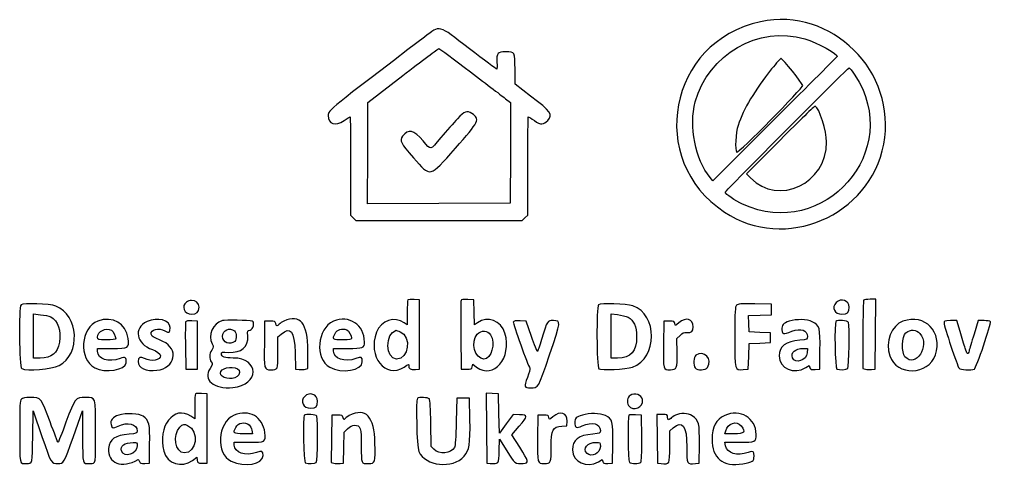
# Model space of a CAD drawing. Header units: millimetres. Extents: x 2 to 103, y -70 to -2.
# Drawn here: x 2.4 to 67.1, y -69.8 to -40.1 of the extents above; entities that cross this region are included whole.
import ezdxf

# ---------------------------------------------------------------- set-up
doc = ezdxf.new("R2010")
doc.units = ezdxf.units.MM
doc.layers.get('0').update_dxf_attribs({"linetype": 'CONTINUOUS'})

msp = doc.modelspace()

# ---------------------------------------------------------------- linework, layer by layer
for p, q in [((25.614, -45.626), (27.938, -43.835)), ((35.426, -44.417), (35.423, -43.418)), ((36.461, -45.2), (35.426, -44.417)), ((25.609, -49.005), (25.614, -45.626)), ((34.8, -45.377), (35.132, -45.626)), ((35.132, -45.626), (35.116, -48.988)), ((52.739, -46.727), (48.614, -50.858)), ((53.114, -48.112), (50.856, -50.388)), ((25.605, -52.383), (25.609, -49.005)), ((35.116, -48.988), (35.1, -52.35)), ((24.467, -49.862), (24.467, -53.137)), ((36.274, -53.137), (36.274, -49.862)), ((50.856, -50.388), (51.122, -50.66)), ((48.614, -50.858), (48.419, -50.625)), ((30.352, -52.367), (25.605, -52.383)), ((35.1, -52.35), (30.352, -52.367)), ((24.467, -53.137), (24.641, -53.311)), ((24.641, -53.311), (24.816, -53.486)), ((24.816, -53.486), (30.356, -53.486)), ((30.356, -53.486), (35.897, -53.486)), ((35.897, -53.486), (36.085, -53.311)), ((36.085, -53.311), (36.274, -53.137)), ((29.054, -58.784), (28.696, -58.763)), ((29.054, -61.096), (29.054, -58.784)), ((32.682, -58.784), (32.272, -58.763)), ((32.702, -59.621), (32.682, -58.784)), ((59.462, -58.749), (59.082, -58.749)), ((59.443, -61.078), (59.462, -58.749)), ((52.526, -59.069), (51.412, -59.049)), ((52.526, -59.425), (52.526, -59.069)), ((52.526, -59.78), (52.526, -59.425)), ((3.343, -61.193), (3.343, -59.725)), ((3.343, -59.725), (3.814, -59.773)), ((28.236, -59.652), (28.236, -60.46)), ((32.722, -60.457), (32.702, -59.621)), ((41.821, -61.193), (41.821, -59.724)), ((41.821, -59.724), (42.262, -59.77)), ((50.991, -59.821), (51.758, -59.8)), ((51.011, -60.369), (50.991, -59.821)), ((51.758, -59.8), (52.526, -59.78)), ((64.855, -60.171), (64.433, -60.171)), ((65.078, -60.9), (64.855, -60.171)), ((66.294, -60.171), (66.011, -61.078)), ((66.678, -60.171), (66.294, -60.171)), ((14.261, -60.207), (13.886, -60.185)), ((14.261, -61.807), (14.261, -60.207)), ((18.741, -60.207), (18.722, -61.727)), ((19.097, -60.207), (18.741, -60.207)), ((28.236, -60.46), (28.038, -60.314)), ((32.926, -60.306), (32.722, -60.457)), ((36.167, -60.207), (35.757, -60.186)), ((36.522, -61.22), (36.167, -60.207)), ((45.342, -60.207), (45.323, -61.767)), ((45.698, -60.207), (45.342, -60.207)), ((51.032, -60.918), (51.011, -60.369)), ((3.343, -62.661), (3.343, -61.193)), ((19.63, -61.251), (19.849, -61.067)), ((19.63, -62.304), (19.63, -61.251)), ((29.054, -63.408), (29.054, -61.096)), ((31.81, -61.168), (31.828, -63.408)), ((41.821, -62.661), (41.821, -61.193)), ((46.216, -61.368), (46.419, -61.157)), ((46.227, -62.306), (46.216, -61.368)), ((51.743, -60.954), (51.032, -60.918)), ((52.454, -60.989), (51.743, -60.954)), ((52.454, -61.309), (52.454, -60.989)), ((52.454, -61.629), (52.454, -61.309)), ((58.607, -61.107), (58.607, -63.369)), ((59.425, -63.408), (59.443, -61.078)), ((7.613, -62.216), (7.61, -62.021)), ((7.61, -62.021), (8.568, -62.021)), ((13.459, -61.88), (13.478, -63.408)), ((14.261, -63.408), (14.261, -61.807)), ((23.329, -62.204), (23.329, -62.021)), ((23.329, -62.021), (24.275, -62.021)), ((50.996, -62.554), (51.032, -61.701)), ((51.032, -61.701), (51.743, -61.665)), ((51.743, -61.665), (52.454, -61.629)), ((54.645, -62.023), (54.916, -62.021)), ((54.916, -62.021), (54.894, -62.313)), ((3.777, -62.661), (3.343, -62.661)), ((20.768, -62.295), (20.804, -63.408)), ((21.622, -63.369), (21.62, -62.179)), ((42.256, -62.661), (41.821, -62.661)), ((50.961, -63.408), (50.996, -62.554)), ((55.726, -63.408), (55.746, -62.142)), ((13.478, -63.408), (13.869, -63.408)), ((13.869, -63.408), (14.261, -63.408)), ((20.804, -63.408), (21.045, -63.431)), ((21.454, -63.411), (21.622, -63.369)), ((28.783, -63.43), (29.054, -63.408)), ((31.828, -63.408), (32.181, -63.408)), ((32.572, -63.244), (32.611, -63.081)), ((32.611, -63.081), (32.854, -63.261)), ((50.617, -63.429), (50.961, -63.408)), ((54.802, -63.3), (55.034, -63.157)), ((55.034, -63.157), (55.072, -63.305)), ((55.418, -63.43), (55.726, -63.408)), ((58.607, -63.369), (58.775, -63.411)), ((59.184, -63.431), (59.425, -63.408)), ((14.901, -65.043), (14.542, -65.022)), ((14.901, -67.355), (14.901, -65.043)), ((31.544, -65.328), (31.508, -66.893)), ((31.97, -65.328), (31.544, -65.328)), ((32.397, -65.328), (31.97, -65.328)), ((32.419, -66.75), (32.397, -65.328)), ((33.908, -65.022), (33.498, -65.001)), ((33.498, -65.001), (33.516, -67.334)), ((34.318, -65.043), (33.908, -65.022)), ((34.353, -66.355), (34.318, -65.043)), ((14.083, -65.907), (14.083, -66.71)), ((3.288, -67.885), (3.307, -66.181)), ((3.307, -66.181), (3.9, -67.901)), ((5.999, -67.888), (6.609, -66.181)), ((6.609, -66.181), (6.612, -67.898)), ((14.083, -66.71), (13.824, -66.535)), ((23.222, -66.466), (23.203, -68.047)), ((23.575, -66.466), (23.222, -66.466)), ((34.389, -67.666), (34.353, -66.355)), ((35.291, -66.424), (34.84, -67.045)), ((35.723, -66.445), (35.291, -66.424)), ((36.949, -66.466), (36.93, -67.986)), ((37.305, -66.466), (36.949, -66.466)), ((43.848, -66.466), (43.454, -66.445)), ((43.867, -67.986), (43.848, -66.466)), ((45.234, -66.43), (44.877, -66.43)), ((44.877, -66.43), (44.896, -68.048)), ((29.837, -68.561), (29.815, -67.018)), ((34.84, -67.045), (34.389, -67.666)), ((35.204, -67.776), (35.707, -67.205)), ((38.535, -67.199), (38.87, -67.177)), ((38.87, -67.177), (38.892, -66.87)), ((14.901, -69.666), (14.901, -67.355)), ((17.941, -67.711), (17.328, -67.711)), ((17.896, -67.479), (17.941, -67.711)), ((24.024, -68.636), (24.044, -67.606)), ((24.044, -67.606), (24.269, -67.374)), ((33.516, -67.334), (33.535, -69.666)), ((35.741, -68.613), (35.204, -67.776)), ((45.733, -67.51), (45.952, -67.326)), ((45.733, -68.569), (45.733, -67.51)), ((49.416, -67.711), (49.465, -67.515)), ((50.028, -67.711), (49.416, -67.711)), ((11.06, -69.666), (11.078, -68.422)), ((16.714, -68.463), (16.714, -68.28)), ((16.714, -68.28), (17.666, -68.28)), ((23.203, -68.047), (23.184, -69.627)), ((30.024, -68.748), (29.837, -68.561)), ((34.369, -68.852), (34.389, -68.074)), ((34.389, -68.074), (34.873, -68.852)), ((41.928, -69.666), (41.947, -68.406)), ((44.896, -68.048), (44.915, -69.666)), ((47.689, -69.666), (47.708, -68.422)), ((49.458, -68.511), (49.414, -68.28)), ((49.414, -68.28), (50.369, -68.28)), ((24.005, -69.666), (24.024, -68.636)), ((10.752, -69.689), (11.06, -69.666)), ((13.933, -69.486), (14.216, -69.281)), ((14.216, -69.281), (14.238, -69.474)), ((14.581, -69.666), (14.901, -69.666)), ((23.184, -69.627), (23.353, -69.67)), ((23.764, -69.689), (24.005, -69.666)), ((33.535, -69.666), (33.776, -69.689)), ((40.977, -69.576), (41.235, -69.416)), ((41.235, -69.416), (41.274, -69.564)), ((41.62, -69.689), (41.928, -69.666)), ((44.915, -69.666), (45.156, -69.689)), ((47.448, -69.689), (47.689, -69.666))]:
    msp.add_line(p, q)
for points in [[(59.994, -48.41), (60.911, -43.586), (56.507, -39.211), (51.779, -40.248)], [(32.391, -42.053), (30.25, -40.401), (30.46, -40.456), (29.394, -41.266)], [(51.779, -40.248), (45.638, -41.595), (44.151, -49.445), (49.377, -52.932)], [(29.394, -41.266), (23.121, -46.038), (22.973, -46.157), (22.973, -46.497)], [(47.437, -45.591), (48.299, -42.416), (51.658, -40.479), (54.73, -41.387)], [(54.73, -41.387), (55.556, -41.631), (57.016, -42.43), (56.89, -42.568)], [(27.938, -43.835), (29.217, -42.849), (30.302, -42.041), (30.35, -42.039)], [(30.35, -42.039), (30.398, -42.036), (31.343, -42.731), (32.452, -43.582)], [(34.204, -43.399), (34.181, -43.412), (33.365, -42.806), (32.391, -42.053)], [(34.804, -42.248), (34.263, -42.248), (34.187, -42.341), (34.223, -42.962)], [(35.423, -43.418), (35.42, -42.249), (35.419, -42.248), (34.804, -42.248)], [(53.165, -42.696), (53.126, -42.684), (52.838, -42.996), (52.525, -43.39)], [(56.89, -42.568), (56.876, -42.584), (55.008, -44.456), (52.739, -46.727)], [(54.592, -44.488), (54.55, -44.329), (53.277, -42.731), (53.165, -42.696)], [(34.223, -42.962), (34.236, -43.19), (34.228, -43.387), (34.204, -43.399)], [(49.432, -51.618), (49.432, -51.531), (57.607, -43.315), (57.693, -43.315)], [(57.693, -43.315), (57.72, -43.315), (57.89, -43.536), (58.069, -43.807)], [(32.452, -43.582), (33.56, -44.432), (34.617, -45.241), (34.8, -45.377)], [(52.525, -43.39), (51.405, -44.798), (50.652, -46.063), (50.285, -47.156)], [(58.069, -43.807), (61.379, -48.785), (56.035, -54.916), (50.579, -52.402)], [(50.191, -48.94), (50.297, -49.045), (54.636, -44.656), (54.592, -44.488)], [(37.607, -46.829), (37.969, -46.424), (37.842, -46.243), (36.461, -45.2)], [(48.419, -50.625), (47.445, -49.459), (47.003, -47.192), (47.437, -45.591)], [(55.433, -45.865), (55.399, -45.849), (54.355, -46.86), (53.114, -48.112)], [(56.187, -48.261), (56.186, -47.554), (55.693, -45.989), (55.433, -45.865)], [(22.973, -46.497), (22.973, -47.067), (23.465, -47.225), (24.031, -46.835)], [(24.031, -46.835), (24.229, -46.699), (24.409, -46.587), (24.43, -46.587)], [(24.43, -46.587), (24.45, -46.587), (24.467, -48.06), (24.467, -49.862)], [(31.449, -48.685), (33.031, -46.906), (33.122, -46.716), (32.555, -46.371)], [(32.555, -46.371), (32.195, -46.152), (32.08, -46.192), (31.59, -46.711)], [(36.274, -49.862), (36.274, -48.061), (36.29, -46.587), (36.311, -46.587)], [(36.311, -46.587), (36.331, -46.587), (36.514, -46.701), (36.716, -46.84)], [(31.59, -46.711), (31.341, -46.975), (30.845, -47.535), (30.488, -47.956)], [(36.716, -46.84), (37.135, -47.128), (37.342, -47.125), (37.607, -46.829)], [(50.285, -47.156), (50.124, -47.634), (50.063, -48.811), (50.191, -48.94)], [(27.931, -47.878), (27.715, -48.171), (27.81, -48.357), (28.654, -49.311)], [(29.3, -48.189), (28.666, -47.444), (28.312, -47.364), (27.931, -47.878)], [(30.488, -47.956), (29.716, -48.864), (29.852, -48.838), (29.3, -48.189)], [(49.377, -52.932), (53.411, -55.624), (59.081, -53.209), (59.994, -48.41)], [(51.122, -50.66), (52.975, -52.56), (56.194, -51.035), (56.187, -48.261)], [(28.654, -49.311), (29.821, -50.629), (29.696, -50.657), (31.449, -48.685)], [(50.579, -52.402), (50.122, -52.192), (49.432, -51.72), (49.432, -51.618)], [(13.869, -58.82), (13.769, -58.82), (13.617, -58.87), (13.529, -58.931)], [(14.367, -59.281), (14.367, -59.008), (14.165, -58.82), (13.869, -58.82)], [(28.287, -58.793), (28.259, -58.821), (28.236, -59.207), (28.236, -59.652)], [(28.696, -58.763), (28.499, -58.752), (28.315, -58.765), (28.287, -58.793)], [(31.826, -58.835), (31.807, -58.886), (31.799, -59.936), (31.81, -61.168)], [(32.272, -58.763), (31.984, -58.748), (31.852, -58.769), (31.826, -58.835)], [(57.682, -59.271), (57.682, -58.823), (57.157, -58.634), (56.829, -58.962)], [(58.654, -58.796), (58.628, -58.822), (58.607, -59.862), (58.607, -61.107)], [(59.082, -58.749), (58.873, -58.749), (58.68, -58.77), (58.654, -58.796)], [(2.507, -59.112), (2.338, -59.287), (2.384, -63.277), (2.556, -63.37)], [(4.832, -59.204), (4.408, -59.047), (2.637, -58.977), (2.507, -59.112)], [(5.047, -63.16), (6.505, -62.417), (6.36, -59.77), (4.832, -59.204)], [(13.529, -58.931), (13.159, -59.19), (13.391, -59.745), (13.869, -59.745)], [(13.869, -59.745), (14.208, -59.745), (14.367, -59.597), (14.367, -59.281)], [(40.986, -59.112), (40.841, -59.262), (40.859, -63.252), (41.005, -63.374)], [(43.27, -59.184), (42.866, -59.049), (41.1, -58.993), (40.986, -59.112)], [(43.253, -63.267), (44.933, -62.675), (44.945, -59.744), (43.27, -59.184)], [(50.185, -59.143), (50.087, -59.242), (50.072, -59.521), (50.072, -61.27)], [(51.412, -59.049), (50.47, -59.033), (50.281, -59.047), (50.185, -59.143)], [(56.829, -58.962), (56.496, -59.295), (56.716, -59.745), (57.211, -59.745)], [(57.211, -59.745), (57.589, -59.745), (57.682, -59.651), (57.682, -59.271)], [(3.814, -59.773), (4.074, -59.8), (4.375, -59.868), (4.484, -59.924)], [(4.484, -59.924), (4.965, -60.173), (5.204, -60.859), (5.066, -61.598)], [(9.641, -61.354), (9.517, -60.36), (8.609, -59.839), (7.624, -60.196)], [(12.447, -60.636), (12.447, -60.136), (11.591, -59.912), (10.905, -60.234)], [(13.886, -60.185), (13.625, -60.17), (13.501, -60.192), (13.476, -60.258)], [(15.926, -60.167), (15.273, -60.371), (14.944, -61.132), (15.252, -61.727)], [(17.91, -60.212), (17.711, -60.149), (16.1, -60.112), (15.926, -60.167)], [(21.62, -62.179), (21.618, -60.344), (21.116, -59.722), (20.022, -60.199)], [(25.391, -61.597), (25.389, -60.453), (24.364, -59.765), (23.329, -60.214)], [(28.038, -60.314), (27.412, -59.851), (26.494, -60.163), (26.198, -60.938)], [(34.754, -61.011), (34.511, -60.177), (33.584, -59.82), (32.926, -60.306)], [(35.757, -60.186), (35.457, -60.17), (35.337, -60.191), (35.309, -60.263)], [(37.979, -60.171), (37.558, -60.171), (37.595, -60.113), (37.193, -61.433)], [(37.722, -62.458), (38.501, -60.164), (38.5, -60.171), (37.979, -60.171)], [(42.262, -59.77), (42.505, -59.796), (42.817, -59.874), (42.956, -59.945)], [(42.956, -59.945), (43.337, -60.138), (43.528, -60.568), (43.528, -61.231)], [(47.297, -60.576), (47.3, -60.047), (46.805, -59.913), (46.345, -60.316)], [(55.235, -60.246), (54.877, -60.072), (54.191, -60.057), (53.69, -60.211)], [(57.639, -60.284), (57.594, -60.169), (56.908, -60.115), (56.805, -60.219)], [(63.433, -62.455), (63.943, -60.932), (62.746, -59.686), (61.274, -60.207)], [(64.433, -60.171), (64.042, -60.171), (64.012, -60.183), (64.012, -60.333)], [(67.105, -60.241), (67.081, -60.203), (66.889, -60.171), (66.678, -60.171)], [(7.624, -60.196), (6.469, -60.615), (6.33, -62.744), (7.421, -63.318)], [(7.61, -61.271), (7.61, -60.88), (8.155, -60.608), (8.532, -60.81)], [(8.532, -60.81), (8.646, -60.871), (8.819, -61.221), (8.819, -61.391)], [(10.905, -60.234), (9.973, -60.671), (10.171, -61.716), (11.259, -62.099)], [(11.179, -61.072), (11.119, -60.761), (11.692, -60.619), (12.091, -60.847)], [(12.091, -60.847), (12.388, -61.017), (12.447, -60.982), (12.447, -60.636)], [(13.476, -60.258), (13.456, -60.31), (13.448, -61.04), (13.459, -61.88)], [(15.932, -61.221), (15.932, -60.797), (16.415, -60.576), (16.726, -60.858)], [(17.622, -61.188), (17.593, -60.835), (17.6, -60.818), (17.776, -60.797)], [(17.776, -60.797), (17.984, -60.773), (18.099, -60.272), (17.91, -60.212)], [(19.475, -60.367), (19.455, -60.225), (19.412, -60.207), (19.097, -60.207)], [(19.711, -60.409), (19.577, -60.57), (19.502, -60.557), (19.475, -60.367)], [(20.022, -60.199), (19.904, -60.25), (19.764, -60.345), (19.711, -60.409)], [(19.849, -61.067), (20.476, -60.54), (20.723, -60.87), (20.768, -62.295)], [(23.329, -60.214), (22.229, -60.691), (22.064, -62.708), (23.08, -63.278)], [(23.434, -61.028), (23.573, -60.758), (23.889, -60.66), (24.215, -60.785)], [(24.215, -60.785), (24.342, -60.834), (24.538, -61.17), (24.538, -61.341)], [(27.535, -62.732), (26.777, -62.732), (26.754, -60.998), (27.51, -60.816)], [(27.51, -60.816), (27.521, -60.814), (27.637, -60.856), (27.767, -60.911)], [(35.309, -60.263), (35.273, -60.356), (36.289, -63.181), (36.414, -63.336)], [(46.076, -60.37), (46.056, -60.225), (46.014, -60.207), (45.698, -60.207)], [(46.345, -60.316), (46.101, -60.531), (46.099, -60.531), (46.076, -60.37)], [(46.892, -60.965), (47.197, -60.987), (47.295, -60.893), (47.297, -60.576)], [(53.69, -60.211), (53.277, -60.339), (53.186, -60.448), (53.214, -60.789)], [(53.214, -60.789), (53.24, -61.1), (53.253, -61.102), (53.868, -60.882)], [(53.868, -60.882), (54.49, -60.66), (54.908, -60.801), (54.908, -61.233)], [(55.746, -62.142), (55.768, -60.655), (55.722, -60.481), (55.235, -60.246)], [(56.805, -60.219), (56.691, -60.333), (56.753, -63.355), (56.87, -63.4)], [(57.597, -63.358), (57.687, -63.268), (57.725, -60.508), (57.639, -60.284)], [(61.274, -60.207), (60.507, -60.478), (60.082, -61.601), (60.396, -62.526)], [(61.473, -60.983), (61.772, -60.726), (62.167, -60.746), (62.405, -61.03)], [(64.012, -60.333), (64.012, -60.536), (64.901, -63.208), (65.014, -63.343)], [(66.031, -63.401), (66.156, -63.353), (67.175, -60.355), (67.105, -60.241)], [(8.215, -61.452), (7.614, -61.452), (7.61, -61.45), (7.61, -61.271)], [(8.819, -61.391), (8.819, -61.424), (8.547, -61.452), (8.215, -61.452)], [(8.568, -62.021), (9.685, -62.021), (9.722, -61.998), (9.641, -61.354)], [(11.96, -61.555), (11.255, -61.232), (11.204, -61.2), (11.179, -61.072)], [(16.745, -61.553), (16.461, -61.837), (15.932, -61.62), (15.932, -61.221)], [(16.341, -62.283), (17.18, -62.337), (17.68, -61.91), (17.622, -61.188)], [(16.726, -60.858), (16.887, -61.004), (16.898, -61.4), (16.745, -61.553)], [(23.933, -61.452), (23.268, -61.452), (23.231, -61.42), (23.434, -61.028)], [(24.538, -61.341), (24.538, -61.432), (24.432, -61.452), (23.933, -61.452)], [(26.198, -60.938), (25.579, -62.558), (26.785, -64.079), (28.039, -63.261)], [(27.767, -60.911), (28.541, -61.234), (28.35, -62.732), (27.535, -62.732)], [(33.35, -62.732), (32.742, -62.732), (32.433, -61.578), (32.908, -61.082)], [(32.854, -63.261), (34.009, -64.114), (35.234, -62.662), (34.754, -61.011)], [(32.908, -61.082), (33.193, -60.785), (33.591, -60.799), (33.789, -61.114)], [(33.789, -61.114), (34.14, -61.674), (33.853, -62.732), (33.35, -62.732)], [(36.914, -62.233), (36.894, -62.233), (36.718, -61.778), (36.522, -61.22)], [(37.193, -61.433), (37.059, -61.872), (36.933, -62.232), (36.914, -62.233)], [(43.528, -61.231), (43.528, -62.212), (43.129, -62.661), (42.256, -62.661)], [(46.419, -61.157), (46.584, -60.984), (46.67, -60.949), (46.892, -60.965)], [(50.072, -61.27), (50.072, -63.545), (50.052, -63.466), (50.617, -63.429)], [(54.413, -61.472), (53.464, -61.552), (53.019, -61.891), (53.028, -62.526)], [(54.908, -61.233), (54.908, -61.427), (54.897, -61.432), (54.413, -61.472)], [(61.408, -62.581), (61.168, -62.315), (61.213, -61.207), (61.473, -60.983)], [(62.405, -61.03), (63.102, -61.858), (62.127, -63.375), (61.408, -62.581)], [(65.417, -62.003), (65.354, -61.797), (65.201, -61.301), (65.078, -60.9)], [(66.011, -61.078), (65.855, -61.577), (65.706, -62.073), (65.68, -62.181)], [(5.066, -61.598), (4.925, -62.358), (4.557, -62.661), (3.777, -62.661)], [(11.259, -62.099), (11.526, -62.193), (11.807, -62.402), (11.807, -62.508)], [(11.559, -63.482), (12.783, -63.329), (13.048, -62.055), (11.96, -61.555)], [(15.252, -61.727), (15.343, -61.905), (15.34, -61.945), (15.216, -62.133)], [(18.722, -61.727), (18.701, -63.414), (18.708, -63.443), (19.135, -63.443)], [(24.275, -62.021), (25.325, -62.021), (25.392, -61.995), (25.391, -61.597)], [(45.323, -61.767), (45.301, -63.496), (45.286, -63.44), (45.778, -63.442)], [(53.92, -62.644), (53.788, -62.286), (54.089, -62.029), (54.645, -62.023)], [(65.68, -62.181), (65.611, -62.466), (65.546, -62.423), (65.417, -62.003)], [(9.108, -62.695), (8.331, -62.969), (7.619, -62.741), (7.613, -62.216)], [(9.514, -62.981), (9.544, -62.628), (9.461, -62.57), (9.108, -62.695)], [(10.743, -62.698), (10.44, -62.541), (10.313, -62.6), (10.313, -62.896)], [(11.807, -62.508), (11.807, -62.819), (11.191, -62.929), (10.743, -62.698)], [(15.216, -62.133), (15.052, -62.383), (15.039, -62.715), (15.186, -62.925)], [(15.861, -62.383), (15.861, -62.267), (15.912, -62.256), (16.341, -62.283)], [(16.641, -62.661), (16.085, -62.661), (15.861, -62.581), (15.861, -62.383)], [(16.622, -64.628), (18.404, -64.462), (18.421, -62.661), (16.641, -62.661)], [(19.135, -63.443), (19.643, -63.443), (19.63, -63.472), (19.63, -62.304)], [(24.821, -62.697), (24.074, -62.96), (23.329, -62.714), (23.329, -62.204)], [(25.249, -62.909), (25.249, -62.599), (25.186, -62.568), (24.821, -62.697)], [(36.465, -64.651), (36.986, -64.654), (36.963, -64.694), (37.722, -62.458)], [(45.778, -63.442), (46.212, -63.444), (46.239, -63.375), (46.227, -62.306)], [(47.478, -62.472), (47.317, -62.59), (47.286, -63.151), (47.431, -63.325)], [(48.254, -63.285), (48.629, -62.75), (48, -62.091), (47.478, -62.472)], [(53.028, -62.526), (53.041, -63.356), (54.021, -63.783), (54.802, -63.3)], [(54.894, -62.313), (54.856, -62.825), (54.084, -63.087), (53.92, -62.644)], [(60.396, -62.526), (60.851, -63.869), (62.976, -63.819), (63.433, -62.455)], [(2.556, -63.37), (2.893, -63.55), (4.557, -63.41), (5.047, -63.16)], [(7.421, -63.318), (8.104, -63.678), (9.472, -63.457), (9.514, -62.981)], [(10.313, -62.896), (10.313, -63.317), (10.852, -63.57), (11.559, -63.482)], [(15.109, -63.35), (14.588, -64.113), (15.34, -64.748), (16.622, -64.628)], [(15.186, -62.925), (15.285, -63.066), (15.279, -63.1), (15.109, -63.35)], [(15.79, -63.675), (15.79, -63.348), (16.523, -63.155), (16.932, -63.375)], [(16.932, -63.375), (17.119, -63.474), (17.108, -63.764), (16.912, -63.901)], [(21.045, -63.431), (21.178, -63.443), (21.361, -63.435), (21.454, -63.411)], [(23.08, -63.278), (23.878, -63.726), (25.249, -63.492), (25.249, -62.909)], [(28.039, -63.261), (28.343, -63.062), (28.388, -63.05), (28.338, -63.183)], [(28.338, -63.183), (28.279, -63.336), (28.49, -63.454), (28.783, -63.43)], [(32.181, -63.408), (32.489, -63.408), (32.538, -63.387), (32.572, -63.244)], [(36.414, -63.336), (36.445, -63.375), (36.373, -63.658), (36.253, -63.964)], [(41.005, -63.374), (41.159, -63.501), (42.811, -63.423), (43.253, -63.267)], [(47.431, -63.325), (47.584, -63.51), (48.114, -63.484), (48.254, -63.285)], [(55.072, -63.305), (55.105, -63.43), (55.157, -63.448), (55.418, -63.43)], [(56.87, -63.4), (57.061, -63.473), (57.507, -63.448), (57.597, -63.358)], [(58.775, -63.411), (58.867, -63.435), (59.051, -63.443), (59.184, -63.431)], [(65.014, -63.343), (65.098, -63.445), (65.81, -63.485), (66.031, -63.401)], [(16.912, -63.901), (16.555, -64.152), (15.79, -63.997), (15.79, -63.675)], [(36.253, -63.964), (36.01, -64.582), (36.031, -64.649), (36.465, -64.651)], [(3.125, -65.292), (2.781, -65.292), (2.61, -65.325), (2.53, -65.404)], [(4.447, -66.924), (3.871, -65.325), (3.844, -65.292), (3.125, -65.292)], [(6.823, -65.292), (6.131, -65.292), (6.09, -65.344), (5.503, -66.945)], [(7.47, -67.52), (7.463, -65.171), (7.498, -65.292), (6.823, -65.292)], [(14.133, -65.052), (14.105, -65.08), (14.083, -65.465), (14.083, -65.907)], [(14.542, -65.022), (14.345, -65.011), (14.161, -65.024), (14.133, -65.052)], [(21.408, -65.221), (21.08, -65.549), (21.312, -66.003), (21.809, -66.003)], [(22.262, -65.53), (22.262, -65.082), (21.737, -64.893), (21.408, -65.221)], [(28.924, -65.34), (28.801, -65.463), (28.877, -68.594), (29.01, -68.887)], [(29.717, -65.384), (29.639, -65.29), (29.009, -65.255), (28.924, -65.34)], [(43.089, -65.153), (42.907, -65.259), (42.854, -65.621), (42.99, -65.829)], [(43.92, -65.437), (43.849, -65.112), (43.414, -64.963), (43.089, -65.153)], [(2.53, -65.404), (2.434, -65.501), (2.418, -65.797), (2.418, -67.566)], [(21.809, -66.003), (22.169, -66.003), (22.262, -65.906), (22.262, -65.53)], [(29.815, -67.018), (29.801, -66.063), (29.764, -65.44), (29.717, -65.384)], [(42.99, -65.829), (43.279, -66.269), (44.033, -65.951), (43.92, -65.437)], [(9.015, -66.469), (8.622, -66.595), (8.435, -66.825), (8.504, -67.099)], [(10.654, -66.548), (10.396, -66.359), (9.494, -66.316), (9.015, -66.469)], [(11.078, -68.422), (11.099, -67.052), (11.05, -66.839), (10.654, -66.548)], [(13.824, -66.535), (12.7, -65.772), (11.571, -67.236), (12.024, -68.868)], [(16.715, -66.473), (15.586, -66.962), (15.452, -69.045), (16.518, -69.547)], [(18.752, -67.636), (18.643, -66.592), (17.692, -66.049), (16.715, -66.473)], [(21.385, -66.478), (21.271, -66.592), (21.333, -69.614), (21.45, -69.659)], [(22.219, -66.543), (22.174, -66.428), (21.489, -66.374), (21.385, -66.478)], [(22.177, -69.617), (22.267, -69.527), (22.305, -66.767), (22.219, -66.543)], [(23.969, -66.643), (23.931, -66.484), (23.892, -66.466), (23.575, -66.466)], [(24.065, -66.731), (24.028, -66.792), (23.997, -66.764), (23.969, -66.643)], [(24.383, -66.504), (24.238, -66.58), (24.096, -66.682), (24.065, -66.731)], [(26.092, -68.334), (26.054, -66.554), (25.47, -65.929), (24.383, -66.504)], [(35.707, -67.205), (36.299, -66.533), (36.3, -66.473), (35.723, -66.445)], [(37.684, -66.629), (37.663, -66.484), (37.621, -66.466), (37.305, -66.466)], [(37.953, -66.575), (37.708, -66.79), (37.707, -66.79), (37.684, -66.629)], [(38.892, -66.87), (38.932, -66.309), (38.434, -66.153), (37.953, -66.575)], [(39.916, -66.464), (39.506, -66.592), (39.403, -66.691), (39.403, -66.958)], [(41.45, -66.501), (41.09, -66.337), (40.378, -66.32), (39.916, -66.464)], [(41.947, -68.406), (41.971, -66.898), (41.923, -66.715), (41.45, -66.501)], [(43.01, -66.475), (42.918, -66.567), (42.95, -69.522), (43.045, -69.617)], [(43.454, -66.445), (43.238, -66.433), (43.038, -66.447), (43.01, -66.475)], [(45.591, -66.608), (45.591, -66.442), (45.567, -66.43), (45.234, -66.43)], [(45.799, -66.684), (45.639, -66.829), (45.591, -66.811), (45.591, -66.608)], [(46.125, -66.471), (46.007, -66.532), (45.86, -66.628), (45.799, -66.684)], [(47.234, -66.521), (46.945, -66.328), (46.443, -66.305), (46.125, -66.471)], [(47.708, -68.422), (47.728, -67.018), (47.679, -66.818), (47.234, -66.521)], [(49.396, -66.494), (48.817, -66.761), (48.559, -67.243), (48.553, -68.066)], [(51.493, -67.75), (51.488, -66.667), (50.414, -66.024), (49.396, -66.494)], [(4.975, -68.279), (4.954, -68.279), (4.716, -67.669), (4.447, -66.924)], [(5.503, -66.945), (5.234, -67.678), (4.997, -68.278), (4.975, -68.279)], [(8.504, -67.099), (8.571, -67.365), (8.635, -67.38), (8.971, -67.208)], [(8.971, -67.208), (9.601, -66.887), (10.242, -67.049), (10.242, -67.53)], [(13.374, -68.991), (12.798, -68.991), (12.593, -67.766), (13.087, -67.273)], [(13.087, -67.273), (13.311, -67.049), (13.379, -67.033), (13.607, -67.15)], [(13.607, -67.15), (14.394, -67.556), (14.212, -68.991), (13.374, -68.991)], [(17.328, -67.711), (16.652, -67.711), (16.616, -67.68), (16.82, -67.287)], [(16.82, -67.287), (16.981, -66.975), (17.424, -66.893), (17.702, -67.124)], [(17.702, -67.124), (17.784, -67.192), (17.872, -67.352), (17.896, -67.479)], [(24.269, -67.374), (24.433, -67.205), (24.558, -67.141), (24.726, -67.141)], [(24.726, -67.141), (25.126, -67.141), (25.178, -67.303), (25.178, -68.537)], [(31.508, -66.893), (31.484, -67.975), (31.445, -68.506), (31.382, -68.617)], [(32.03, -69.207), (32.386, -68.813), (32.446, -68.438), (32.419, -66.75)], [(37.838, -68.591), (37.838, -67.444), (37.942, -67.237), (38.535, -67.199)], [(39.403, -66.958), (39.403, -67.313), (39.508, -67.363), (39.89, -67.193)], [(39.89, -67.193), (40.574, -66.889), (41.11, -67.024), (41.11, -67.5)], [(45.952, -67.326), (46.599, -66.781), (46.871, -67.157), (46.871, -68.593)], [(49.465, -67.515), (49.592, -67.001), (50.196, -66.808), (50.493, -67.187)], [(50.493, -67.187), (50.817, -67.598), (50.717, -67.711), (50.028, -67.711)], [(2.418, -67.566), (2.418, -69.824), (2.393, -69.703), (2.869, -69.701)], [(2.869, -69.701), (3.274, -69.699), (3.268, -69.726), (3.288, -67.885)], [(3.9, -67.901), (4.52, -69.698), (4.523, -69.703), (4.967, -69.701)], [(4.967, -69.701), (5.358, -69.699), (5.345, -69.721), (5.999, -67.888)], [(6.612, -67.898), (6.615, -69.807), (6.586, -69.702), (7.114, -69.702)], [(7.114, -69.702), (7.492, -69.702), (7.477, -69.793), (7.47, -67.52)], [(9.708, -67.735), (8.787, -67.813), (8.395, -68.086), (8.343, -68.686)], [(10.242, -67.53), (10.242, -67.677), (10.2, -67.693), (9.708, -67.735)], [(17.666, -68.28), (18.803, -68.28), (18.818, -68.27), (18.752, -67.636)], [(40.614, -67.731), (39.661, -67.811), (39.245, -68.129), (39.25, -68.772)], [(41.11, -67.5), (41.11, -67.684), (41.093, -67.691), (40.614, -67.731)], [(50.369, -68.28), (51.466, -68.28), (51.495, -68.266), (51.493, -67.75)], [(9.21, -68.845), (9.106, -68.518), (9.392, -68.31), (9.975, -68.289)], [(10.242, -68.516), (10.242, -69.074), (9.37, -69.352), (9.21, -68.845)], [(9.975, -68.289), (10.232, -68.28), (10.242, -68.288), (10.242, -68.516)], [(18.207, -68.956), (17.46, -69.219), (16.714, -68.973), (16.714, -68.463)], [(25.178, -68.537), (25.178, -69.734), (25.165, -69.702), (25.673, -69.702)], [(25.673, -69.702), (26.101, -69.702), (26.12, -69.638), (26.092, -68.334)], [(36.93, -67.986), (36.909, -69.688), (36.912, -69.702), (37.371, -69.702)], [(37.371, -69.702), (37.817, -69.702), (37.838, -69.653), (37.838, -68.591)], [(40.226, -69.021), (39.893, -68.688), (40.226, -68.289), (40.843, -68.282)], [(41.11, -68.565), (41.11, -69.005), (40.516, -69.311), (40.226, -69.021)], [(40.843, -68.282), (41.108, -68.28), (41.11, -68.282), (41.11, -68.565)], [(43.805, -69.604), (43.862, -69.536), (43.881, -69.048), (43.867, -67.986)], [(45.156, -69.689), (45.739, -69.745), (45.733, -69.757), (45.733, -68.569)], [(46.871, -68.593), (46.871, -69.754), (46.866, -69.745), (47.448, -69.689)], [(48.553, -68.066), (48.544, -69.341), (49.279, -69.933), (50.594, -69.711)], [(50.956, -68.956), (50.219, -69.219), (49.556, -69.022), (49.458, -68.511)], [(8.343, -68.686), (8.257, -69.683), (9.213, -70.045), (10.322, -69.436)], [(12.024, -68.868), (12.258, -69.709), (13.203, -70.015), (13.933, -69.486)], [(16.518, -69.547), (17.402, -69.964), (18.635, -69.743), (18.635, -69.168)], [(18.635, -69.168), (18.635, -68.858), (18.572, -68.827), (18.207, -68.956)], [(29.01, -68.887), (29.462, -69.881), (31.25, -70.071), (32.03, -69.207)], [(31.382, -68.617), (31.143, -69.034), (30.384, -69.108), (30.024, -68.748)], [(33.776, -69.689), (34.33, -69.742), (34.346, -69.719), (34.369, -68.852)], [(34.873, -68.852), (35.388, -69.679), (35.455, -69.731), (35.96, -69.689)], [(35.96, -69.689), (36.364, -69.656), (36.343, -69.55), (35.741, -68.613)], [(39.25, -68.772), (39.256, -69.594), (40.221, -70.043), (40.977, -69.576)], [(50.594, -69.711), (51.269, -69.597), (51.352, -69.542), (51.352, -69.206)], [(51.352, -69.206), (51.352, -68.86), (51.306, -68.831), (50.956, -68.956)], [(10.322, -69.436), (10.346, -69.423), (10.384, -69.479), (10.405, -69.561)], [(10.405, -69.561), (10.439, -69.689), (10.489, -69.708), (10.752, -69.689)], [(14.238, -69.474), (14.259, -69.652), (14.285, -69.666), (14.581, -69.666)], [(21.45, -69.659), (21.641, -69.732), (22.087, -69.707), (22.177, -69.617)], [(23.353, -69.67), (23.446, -69.693), (23.631, -69.702), (23.764, -69.689)], [(41.274, -69.564), (41.306, -69.689), (41.359, -69.707), (41.62, -69.689)], [(43.045, -69.617), (43.162, -69.734), (43.705, -69.725), (43.805, -69.604)]]:
    msp.add_open_spline(points, degree=3)

doc.saveas('drawing.dxf')
